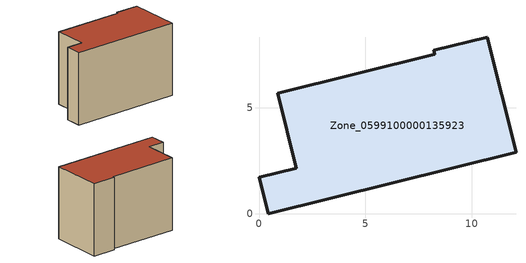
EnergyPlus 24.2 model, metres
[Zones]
Zone_0599100000135923
 floor ground (C_G): 12.08,2.9 0.43,0 0,1.73 1.75,2.16 0.88,5.67 8.26,7.5 8.22,7.69 10.74,8.32 z0
 wall outside (C_F): 0.43,0 12.08,2.9 10.74,8.32 8.22,7.69 8.26,7.5 0.88,5.67 1.75,2.16 0,1.73 0.43,0 z0:7.86
 roof outside (C_R): 8.26,7.5 0.88,5.67 1.75,2.16 0,1.73 0.43,0 12.08,2.9 10.74,8.32 8.22,7.69 z7.86
[BUILDING]
Pand.0599100000135923: North Axis=0; Terrain=City; Loads Convergence Tolerance Value=0.04; Temperature Convergence Tolerance Value=0.4; Solar Distribution=FullExterior; Maximum Number of Warmup Days=25; Minimum Number of Warmup Days=1
[Site:Location]
Rotterdam.The.Hague.AP_ZH_NLD Design_Conditions: Latitude=51.96; Longitude=4.45; Time Zone=1; Elevation=-4.5
[SITE:GROUNDTEMPERATURE:BUILDINGSURFACE]
18, 18, 18, 18, 18, 18, 18, 18, 18, 18, 18, 18
[MATERIAL] Thermal Absorptance=0.9; Solar Absorptance=0.7; Visible Absorptance=0.7
Name | Roughness | Thickness | Conductivity | Density | Specific Heat
G.TI.1975-1991 | MediumSmooth | 0.15 | 0.288461 | 540 | 1210
F.TI.1975-1991 | Rough | 0.3 | 0.230769 | 1920 | 840
R.TI.1975-1991 | MediumRough | 0.2 | 0.153846 | 1500 | 1000
[CONSTRUCTION]
C_G: G.TI.1975-1991
C_F: F.TI.1975-1991
C_R: R.TI.1975-1991
[ZONE]
Zone_0599100000135923: Type=1; Multiplier=1; Ceiling Height=Autocalculate; Volume=Autocalculate; Floor Area=autocalculate; Part of Total Floor Area=Yes
[ZONEINFILTRATION:DESIGNFLOWRATE]
Infil_Zone_0599100000135923: Zone or ZoneList or Space or SpaceList=Zone_0599100000135923; Schedule=AlwaysOn; Design Flow Rate Calculation Method=Flow/Area; Flow Rate per Floor Area=0.003; Constant Term Coefficient=1; Temperature Term Coefficient=0; Velocity Term Coefficient=0; Velocity Squared Term Coefficient=0
[HVACTEMPLATE:ZONE:IDEALLOADSAIRSYSTEM]
Zone_0599100000135923: Maximum Heating Supply Air Temperature=50; Minimum Cooling Supply Air Temperature=13; Maximum Heating Supply Air Humidity Ratio=0.0156; Minimum Cooling Supply Air Humidity Ratio=0.0077; Heating Limit=NoLimit; Cooling Limit=NoLimit; Dehumidification Control Type=ConstantSensibleHeatRatio; Cooling Sensible Heat Ratio=0.7; Dehumidification Setpoint=60; Humidification Control Type=None; Humidification Setpoint=30; Outdoor Air Method=None; Outdoor Air Flow Rate per Person=0.00944; Outdoor Air Flow Rate per Zone Floor Area=0; Outdoor Air Flow Rate per Zone=0; Demand Controlled Ventilation Type=None; Outdoor Air Economizer Type=NoEconomizer; Heat Recovery Type=None; Sensible Heat Recovery Effectiveness=0.7; Latent Heat Recovery Effectiveness=0.65
[ZONECONTROL:THERMOSTAT]
ThermostatControl_Zone_0599100000135923: Zone or ZoneList=Zone_0599100000135923; Control Type Schedule=DualSetpointControlType; Control 1=Thermostat_Zone_0599100000135923; Temperature Difference Between Cutout And Setpoint=0
[THERMOSTATSETPOINT:DUALSETPOINT]
Thermostat_Zone_0599100000135923: Heating Setpoint Temperature Schedule=HeatingSetpoint_Zone_0599100000135923; Cooling Setpoint Temperature Schedule=CoolingSetpoint_Zone_0599100000135923
[SCHEDULE:COMPACT]
HeatingSetpoint_Zone_0599100000135923: Through: 12/31, For: AllDays, Until: 24:00, 21
CoolingSetpoint_Zone_0599100000135923: Through: 12/31, For: AllDays, Until: 24:00, 24
DualSetpointControlType: Through: 12/31, For: AllDays, Until: 24:00, 4
AlwaysOn: Through: 12/31, For: AllDays, Until: 24:00, 1
